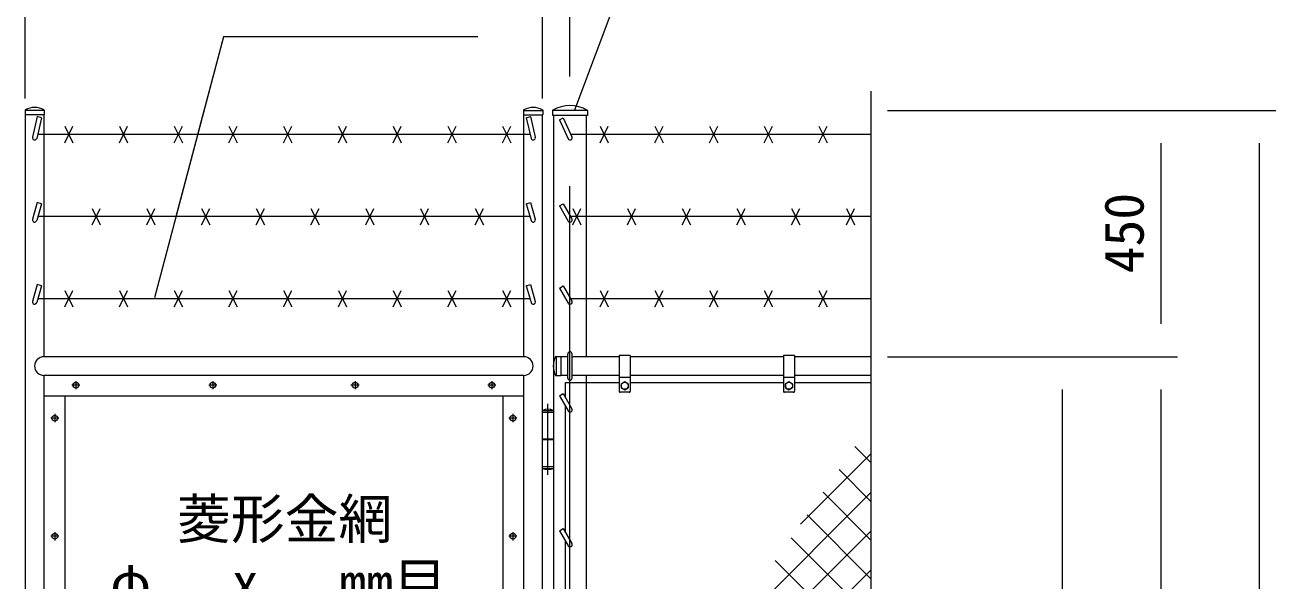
# Model space of a CAD drawing. Units: millimetres, scale not verified. Extents: x -6300 to 6300, y -4455 to 4455.
# Drawn here: x 1573 to 3858, y 341 to 1357 of the extents above; entities that cross this region are included whole.
import ezdxf
from ezdxf.enums import TextEntityAlignment as Align

# ---------------------------------------------------------------- set-up
doc = ezdxf.new("R2010")
doc.units = ezdxf.units.MM
doc.header["$LTSCALE"] = 30
doc.linetypes.add('USER1', pattern=[50.8, 31.75, -6.35, 6.35, -6.35])
for name, color, linetype, lineweight in [('0-0_D-STR1', 1, 'Continuous', 18), ('0-1_D-STR3', 3, 'Continuous', 13), ('0-2_D-BMK', 2, 'USER1', 13), ('0-5_D-DCR-HCH', 7, 'Continuous', 9), ('0-6_D-STR-DIM', 7, 'Continuous', 9), ('0-8_D-STR-TXT', 7, 'Continuous', 9)]:
    doc.layers.add(name, color=color, linetype=linetype, lineweight=lineweight)
doc.styles.add('ＭＳ ゴシック', font='')
doc.styles.get('ＭＳ ゴシック').set_extended_font_data('MS Gothic')

msp = doc.modelspace()

# ---------------------------------------------------------------- linework, layer by layer
at = {"layer": '0-0_D-STR1'}
for p, q in [((1572.57, 1201.28), (1572.57, 1192.95)), ((1607.57, 1200.95), (1572.57, 1200.95)), ((1607.57, 1192.95), (1572.57, 1192.95)), ((1573.07, 1192.95), (1573.07, -126.05)), ((1607.07, 1192.95), (1607.07, 750.95)), ((1607.57, 1201.28), (1607.57, 1192.95)), ((2483.57, 1201.28), (2483.57, 1192.95)), ((2483.57, 1200.95), (2518.57, 1200.95)), ((2483.57, 1192.95), (2518.57, 1192.95)), ((2484.07, 750.95), (2484.07, 1192.95)), ((2518.07, -1019.05), (2518.07, 1192.95)), ((2518.57, 1201.28), (2518.57, 1192.95)), ((2536.22, 1200.01), (2536.22, 1191.95)), ((2600.42, 1191.95), (2536.22, 1191.95)), ((2600.09, 1200.95), (2536.55, 1200.95)), ((2538.07, 1191.95), (2538.07, -1399.05)), ((2598.57, 750.95), (2598.57, 1191.95)), ((2600.42, 1200.01), (2600.42, 1191.95)), ((2484.07, 750.95), (1607.07, 750.95)), ((2542.99, 751.45), (2551.32, 751.45)), ((2543.32, 751.45), (2543.32, 716.45)), ((2551.32, 751.45), (2551.32, 716.45)), ((2564.32, 750.95), (2551.32, 750.95)), ((2658.32, 750.95), (2572.32, 750.95)), ((2958.32, 750.95), (2678.32, 750.95)), ((3118.32, 750.95), (2978.32, 750.95)), ((1607.07, 716.95), (1607.07, -126.05)), ((2484.07, 716.95), (1607.07, 716.95)), ((2484.07, -985.05), (2484.07, 716.95)), ((2542.99, 716.45), (2551.32, 716.45)), ((2564.32, 716.95), (2551.32, 716.95)), ((2658.32, 716.95), (2572.32, 716.95)), ((2598.57, -985.05), (2598.57, 716.95)), ((2958.32, 716.95), (2678.32, 716.95)), ((3118.32, 716.95), (2978.32, 716.95)), ((2484.07, 678.95), (1607.07, 678.95)), ((1645.07, 678.95), (1645.07, -84.05)), ((2446.07, -84.05), (2446.07, 678.95))]:
    msp.add_line(p, q, dxfattribs=at)
for centre, radius, start, end in [((1573.57, 1201.28), 1, 122.29827, 180), ((1590.07, 1170.73), 35.72, 61.52136, 118.47864), ((1606.57, 1201.28), 1, 0, 57.70173), ((2484.57, 1201.28), 1, 122.29827, 180), ((2501.07, 1170.73), 35.72, 61.52136, 118.47864), ((2517.57, 1201.28), 1, 0, 57.70173), ((2537.72, 1200.01), 1.5, 120.85073, 180), ((2568.32, 1148.78), 61.17, 59.14927, 120.85073), ((2598.92, 1200.01), 1.5, 0, 59.14927), ((1607.07, 733.95), 17, 90, 270), ((2484.07, 733.95), 17, 270, 90), ((2573.54, 733.95), 35.72, 151.52136, 208.47864), ((2542.99, 750.45), 1, 90, 147.70173), ((2542.99, 717.45), 1, 212.29827, 270)]:
    msp.add_arc(centre, radius, start, end, dxfattribs=at)
at = {"layer": '0-1_D-STR3'}
for p, q in [((1594.94, 1189.69), (1586.22, 1152.05)), ((1602.64, 1187.5), (1594.94, 1189.69)), ((2488.5, 1187.5), (2496.2, 1189.69)), ((2496.2, 1189.69), (2504.92, 1152.05)), ((1602.64, 1187.5), (1593.92, 1149.86)), ((1645.07, 1141.95), (1660.07, 1171.95)), ((1645.07, 1171.95), (1660.07, 1141.95)), ((1745.07, 1141.95), (1760.07, 1171.95)), ((1745.07, 1171.95), (1760.07, 1141.95)), ((1845.07, 1141.95), (1860.07, 1171.95)), ((1845.07, 1171.95), (1860.07, 1141.95)), ((1945.07, 1141.95), (1960.07, 1171.95)), ((1945.07, 1171.95), (1960.07, 1141.95)), ((2045.07, 1141.95), (2060.07, 1171.95)), ((2045.07, 1171.95), (2060.07, 1141.95)), ((2145.07, 1141.95), (2160.07, 1171.95)), ((2145.07, 1171.95), (2160.07, 1141.95)), ((2245.07, 1141.95), (2260.07, 1171.95)), ((2245.07, 1171.95), (2260.07, 1141.95)), ((2345.07, 1141.95), (2360.07, 1171.95)), ((2345.07, 1171.95), (2360.07, 1141.95)), ((2445.07, 1141.95), (2460.07, 1171.95)), ((2445.07, 1171.95), (2460.07, 1141.95)), ((2488.5, 1187.5), (2497.22, 1149.86)), ((2548.93, 1183.54), (2555.86, 1187.54)), ((2548.93, 1183.54), (2564.86, 1148.95)), ((2555.86, 1187.54), (2571.78, 1152.95)), ((2623.32, 1141.95), (2638.32, 1171.95)), ((2623.32, 1171.95), (2638.32, 1141.95)), ((2723.32, 1141.95), (2738.32, 1171.95)), ((2723.32, 1171.95), (2738.32, 1141.95)), ((2823.32, 1141.95), (2838.32, 1171.95)), ((2823.32, 1171.95), (2838.32, 1141.95)), ((2923.32, 1141.95), (2938.32, 1171.95)), ((2923.32, 1171.95), (2938.32, 1141.95)), ((3023.32, 1141.95), (3038.32, 1171.95)), ((3023.32, 1171.95), (3038.32, 1141.95)), ((2495.2, 1156.95), (1595.94, 1156.95)), ((3118.32, 1156.95), (2569.48, 1156.95)), ((1594.94, 1032.69), (1586.22, 1002.05)), ((1602.64, 1030.5), (1593.92, 999.86)), ((1602.64, 1030.5), (1594.94, 1032.69)), ((2488.5, 1030.5), (2496.2, 1032.69)), ((2488.5, 1030.5), (2497.22, 999.86)), ((2496.2, 1032.69), (2504.92, 1002.05)), ((2548.93, 1026.54), (2555.86, 1030.54)), ((2555.86, 1030.54), (2571.78, 1002.95)), ((2495.2, 1006.95), (1595.94, 1006.95)), ((1695.07, 991.95), (1710.07, 1021.95)), ((1695.07, 1021.95), (1710.07, 991.95)), ((1795.07, 991.95), (1810.07, 1021.95)), ((1795.07, 1021.95), (1810.07, 991.95)), ((1895.07, 991.95), (1910.07, 1021.95)), ((1895.07, 1021.95), (1910.07, 991.95)), ((1995.07, 991.95), (2010.07, 1021.95)), ((1995.07, 1021.95), (2010.07, 991.95)), ((2095.07, 991.95), (2110.07, 1021.95)), ((2095.07, 1021.95), (2110.07, 991.95)), ((2195.07, 991.95), (2210.07, 1021.95)), ((2195.07, 1021.95), (2210.07, 991.95)), ((2295.07, 991.95), (2310.07, 1021.95)), ((2295.07, 1021.95), (2310.07, 991.95)), ((2395.07, 991.95), (2410.07, 1021.95)), ((2395.07, 1021.95), (2410.07, 991.95)), ((2548.93, 1026.54), (2564.86, 998.95)), ((3118.32, 1006.95), (2569.48, 1006.95)), ((2573.32, 991.95), (2588.32, 1021.95)), ((2573.32, 1021.95), (2588.32, 991.95)), ((2673.32, 991.95), (2688.32, 1021.95)), ((2673.32, 1021.95), (2688.32, 991.95)), ((2773.32, 991.95), (2788.32, 1021.95)), ((2773.32, 1021.95), (2788.32, 991.95)), ((2873.32, 991.95), (2888.32, 1021.95)), ((2873.32, 1021.95), (2888.32, 991.95)), ((2973.32, 991.95), (2988.32, 1021.95)), ((2973.32, 1021.95), (2988.32, 991.95)), ((3073.32, 991.95), (3088.32, 1021.95)), ((3073.32, 1021.95), (3088.32, 991.95)), ((1594.94, 882.69), (1586.22, 852.05)), ((1602.64, 880.5), (1593.92, 849.86)), ((1602.64, 880.5), (1594.94, 882.69)), ((1645.07, 841.95), (1660.07, 871.95)), ((1645.07, 871.95), (1660.07, 841.95)), ((1745.07, 841.95), (1760.07, 871.95)), ((1745.07, 871.95), (1760.07, 841.95)), ((1845.07, 841.95), (1860.07, 871.95)), ((1845.07, 871.95), (1860.07, 841.95)), ((1945.07, 841.95), (1960.07, 871.95)), ((1945.07, 871.95), (1960.07, 841.95)), ((2045.07, 841.95), (2060.07, 871.95)), ((2045.07, 871.95), (2060.07, 841.95)), ((2145.07, 841.95), (2160.07, 871.95)), ((2145.07, 871.95), (2160.07, 841.95)), ((2245.07, 841.95), (2260.07, 871.95)), ((2245.07, 871.95), (2260.07, 841.95)), ((2345.07, 841.95), (2360.07, 871.95)), ((2345.07, 871.95), (2360.07, 841.95)), ((2445.07, 841.95), (2460.07, 871.95)), ((2445.07, 871.95), (2460.07, 841.95)), ((2488.5, 880.5), (2496.2, 882.69)), ((2488.5, 880.5), (2497.22, 849.86)), ((2496.2, 882.69), (2504.92, 852.05)), ((2548.93, 876.54), (2555.86, 880.54)), ((2548.93, 876.54), (2564.86, 848.95)), ((2555.86, 880.54), (2571.78, 852.95)), ((2623.32, 841.95), (2638.32, 871.95)), ((2623.32, 871.95), (2638.32, 841.95)), ((2723.32, 841.95), (2738.32, 871.95)), ((2723.32, 871.95), (2738.32, 841.95)), ((2823.32, 841.95), (2838.32, 871.95)), ((2823.32, 871.95), (2838.32, 841.95)), ((2923.32, 841.95), (2938.32, 871.95)), ((2923.32, 871.95), (2938.32, 841.95)), ((3023.32, 841.95), (3038.32, 871.95)), ((3023.32, 871.95), (3038.32, 841.95)), ((2495.2, 856.95), (1595.94, 856.95)), ((3118.32, 856.95), (2569.48, 856.95)), ((2564.32, 711.95), (2564.32, 755.95)), ((2572.32, 711.95), (2572.32, 755.95)), ((2658.32, 752.95), (2658.32, 687.95)), ((2678.32, 752.95), (2658.32, 752.95)), ((2678.32, 752.95), (2678.32, 687.95)), ((2958.32, 752.95), (2958.32, 687.95)), ((2978.32, 752.95), (2958.32, 752.95)), ((2978.32, 752.95), (2978.32, 687.95)), ((2678.32, 712.95), (2658.32, 712.95)), ((2978.32, 712.95), (2958.32, 712.95)), ((2560.32, 703.95), (2658.32, 703.95)), ((2560.32, 675.81), (2560.32, 703.95)), ((2676.32, 685.95), (2660.32, 685.95)), ((2661.82, 701.69), (2668.32, 705.45)), ((2661.82, 701.69), (2661.82, 694.21)), ((2668.32, 705.45), (2674.82, 701.69)), ((2674.82, 701.69), (2674.82, 694.21)), ((2678.32, 703.95), (2958.32, 703.95)), ((2976.32, 685.95), (2960.32, 685.95)), ((2961.82, 701.69), (2968.32, 705.45)), ((2961.82, 701.69), (2961.82, 694.21)), ((2968.32, 705.45), (2974.82, 701.69)), ((2974.82, 701.69), (2974.82, 694.21)), ((2978.32, 703.95), (3118.32, 703.95)), ((2548.93, 679.54), (2555.86, 683.54)), ((2548.93, 679.54), (2564.86, 651.95)), ((2555.86, 683.54), (2571.78, 655.95)), ((2518.07, 652.95), (2538.07, 652.95)), ((2518.07, 546.95), (2518.07, 652.95)), ((2518.07, 649.95), (2538.07, 649.95)), ((2538.07, 652.95), (2538.07, 546.95)), ((2560.32, 429.31), (2560.32, 659.81)), ((2518.07, 600.95), (2538.07, 600.95)), ((2538.07, 598.95), (2518.07, 598.95)), ((2538.07, 549.95), (2518.07, 549.95)), ((2518.07, 546.95), (2538.07, 546.95)), ((2548.93, 433.04), (2555.86, 437.04)), ((2555.86, 437.04), (2571.78, 409.45)), ((2548.93, 433.04), (2564.86, 405.45)), ((2560.32, 182.81), (2560.32, 413.31))]:
    msp.add_line(p, q, dxfattribs=at)
for points in [[(2661.82, 694.21), (2668.32, 690.45), (2674.82, 694.21)], [(2961.82, 694.21), (2968.32, 690.45), (2974.82, 694.21)]]:
    msp.add_lwpolyline(points, dxfattribs=at)
for centre, radius in [((1665.57, 698.95), 5.25), ((1915.57, 698.95), 5.25), ((2175.57, 698.95), 5.25), ((2425.57, 698.95), 5.25), ((2668.32, 697.95), 6.49), ((2968.32, 697.95), 6.49), ((1627.07, 638.95), 5.25), ((2464.07, 638.95), 5.25), ((1627.07, 422.95), 5.25), ((2464.07, 422.95), 5.25)]:
    msp.add_circle(centre, radius, dxfattribs=at)
for centre, radius, start, end in [((1590.07, 1150.95), 4, 164.11158, 344.11158), ((2501.07, 1150.95), 4, 195.88842, 15.88842), ((2568.32, 1150.95), 4, 210, 30), ((1590.07, 1000.95), 4, 164.11158, 344.11158), ((2501.07, 1000.95), 4, 195.88842, 15.88842), ((2568.32, 1000.95), 4, 210, 30), ((1590.07, 850.95), 4, 164.11158, 344.11158), ((2501.07, 850.95), 4, 195.88842, 15.88842), ((2568.32, 850.95), 4, 210, 30), ((2568.32, 755.95), 4, 0, 180), ((2568.32, 711.95), 4, 180, 0), ((2660.32, 687.95), 2, 180, 270), ((2676.32, 687.95), 2, 270, 0), ((2960.32, 687.95), 2, 180, 270), ((2976.32, 687.95), 2, 270, 0), ((2528.07, 628.95), 26, 67.38014, 112.61986), ((2568.32, 653.95), 4, 210, 30), ((2528.07, 570.95), 26, 247.38014, 292.61986), ((2568.32, 407.45), 4, 210, 30)]:
    msp.add_arc(centre, radius, start, end, dxfattribs=at)
at = {"layer": '0-2_D-BMK'}
for p, q in [((2568.32, -1414.05), (2568.32, 1232.95)), ((1673.01, 698.95), (1658.13, 698.95)), ((1665.57, 706.39), (1665.57, 691.51)), ((1923.01, 698.95), (1908.13, 698.95)), ((1915.57, 706.39), (1915.57, 691.51)), ((2183.01, 698.95), (2168.13, 698.95)), ((2175.57, 706.39), (2175.57, 691.51)), ((2433.01, 698.95), (2418.13, 698.95)), ((2425.57, 706.39), (2425.57, 691.51)), ((2528.07, 534.95), (2528.07, 664.95)), ((1627.07, 646.39), (1627.07, 631.51)), ((2464.07, 646.39), (2464.07, 631.51)), ((1634.51, 638.95), (1619.63, 638.95)), ((2471.51, 638.95), (2456.63, 638.95)), ((1634.51, 422.95), (1619.63, 422.95)), ((1627.07, 430.39), (1627.07, 415.51)), ((2471.51, 422.95), (2456.63, 422.95)), ((2464.07, 430.39), (2464.07, 415.51))]:
    msp.add_line(p, q, dxfattribs=at)
at = {"layer": '0-5_D-DCR-HCH'}
for p, q in [((3118.32, 628.18), (3118.19, 628.31)), ((2989.72, 444.85), (3118.32, 573.44)), ((3118.32, 557.47), (3089.07, 586.73)), ((3118.32, 486.76), (3059.95, 545.14)), ((3118.32, 416.05), (3030.83, 503.55)), ((2824.57, 208.98), (3118.32, 502.73)), ((3118.32, 345.34), (3001.7, 461.96)), ((3118.32, 274.63), (2972.58, 420.37)), ((3118.32, 203.92), (2943.46, 378.78)), ((2923.96, 166.95), (3118.32, 361.31))]:
    msp.add_line(p, q, dxfattribs=at)
msp.add_lwpolyline([(2659.41, -26.89), (2853.25, 166.95), (3118.32, 432.02)], dxfattribs=at)
at = {"layer": '0-6_D-STR-DIM'}
for p, q in [((2568.32, 1262.95), (2568.32, 1752.95)), ((1573.07, 1222.95), (1573.07, 1572.95)), ((1573.07, 1222.95), (1573.07, 1572.95)), ((2518.07, 1222.95), (2518.07, 1572.95)), ((3118.32, 1235.95), (3118.32, -108.4)), ((3148.32, 1200.95), (3858.32, 1200.95)), ((3148.32, 1200.95), (3678.32, 1200.95)), ((3648.32, 810.95), (3648.32, 1140.95)), ((3828.32, -1339.05), (3828.32, 1140.95)), ((3148.32, 750.95), (3498.32, 750.95)), ((3148.32, 750.95), (3678.32, 750.95)), ((3148.32, 750.95), (3678.32, 750.95)), ((3468.32, -959.05), (3468.32, 690.95)), ((3648.32, -989.05), (3648.32, 690.95))]:
    msp.add_line(p, q, dxfattribs=at)
at = {"layer": '0-8_D-STR-TXT'}
for q in [(1848.86, 1008.88), (1888.61, 1158.88)]:
    msp.add_line((1935.41, 1335.48), q, dxfattribs=at)
for points in [[(3454.09, 1402.45), (2652.07, 1402.45), (2576.68, 1201.18)], [(2399.74, 1335.48), (1935.41, 1335.48), (1809.11, 858.88)]]:
    msp.add_lwpolyline(points, dxfattribs=at)

# ---------------------------------------------------------------- texts
at = {"layer": '0-6_D-STR-DIM', "style": 'ＭＳ ゴシック'}
msp.add_text('450', height=72.14, rotation=90, dxfattribs=at).set_placement((3638.2, 903.2), align=Align.BOTTOM_LEFT)
at = {"layer": '0-8_D-STR-TXT', "style": 'ＭＳ ゴシック'}
for s, p in [('菱形金網', (1850.15, 397.05)), ('φ\u3000 x\u3000 mm目', (1728.32, 280.67))]:
    msp.add_text(s, height=72.14, dxfattribs=at).set_placement(p, align=Align.BOTTOM_LEFT)

doc.saveas('drawing.dxf')
